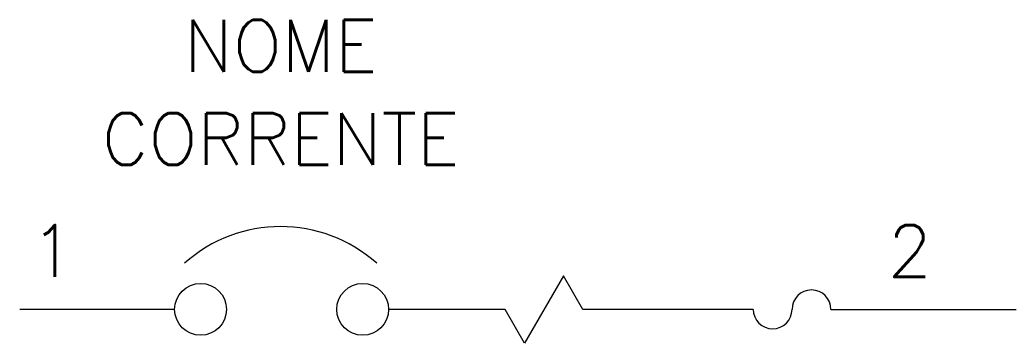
# Model space of a CAD drawing. Extents: x 307.7 to 346.2, y 108.4 to 120.9.
import ezdxf
from ezdxf.enums import TextEntityAlignment as Align

# ---------------------------------------------------------------- set-up
doc = ezdxf.new("R2010")
doc.units = 0
doc.header["$MEASUREMENT"] = 0
doc.layers.get('0').update_dxf_attribs({"linetype": 'CONTINUOUS'})
doc.styles.add('ROMANS', font='romans')

msp = doc.modelspace()

# ---------------------------------------------------------------- linework, layer by layer
at = {"linetype": 'Continuous'}
for p, q in [((328.703, 111), (327.203, 108.401)), ((329.453, 109.701), (328.703, 111)), ((313.694, 109.701), (307.719, 109.701)), ((326.453, 109.701), (321.953, 109.701)), ((327.203, 108.401), (326.453, 109.701)), ((336.034, 109.701), (329.453, 109.701)), ((339.034, 109.701), (346.184, 109.701))]:
    msp.add_line(p, q, dxfattribs=at)
for centre in [(314.694, 109.701), (320.953, 109.701)]:
    msp.add_circle(centre, 1, dxfattribs=at)
for centre, radius, start, end in [((317.784, 107.313), 5.581, 48.3063, 131.6937), ((338.284, 109.701), 0.75, 0, 180), ((336.784, 109.701), 0.75, 180, 0)]:
    msp.add_arc(centre, radius, start, end, dxfattribs=at)

# ---------------------------------------------------------------- texts
at = {"color": 0, "style": 'ROMANS', "flags": 4}
for tag, p in [('NOME', (317.784, 119.87)), ('CORRENTE', (317.784, 116.277))]:
    msp.add_attdef(tag, text='NOME', height=2, dxfattribs=at).set_placement(p, align=Align.MIDDLE_CENTER)
at = {"lineweight": -3, "style": 'ROMANS'}
for tag, p in [('1', (308.986, 110.356)), ('2', (342.08, 110.356))]:
    msp.add_attdef(tag, text='', height=2, dxfattribs=at).set_placement(p, align=Align.BOTTOM_CENTER)

doc.saveas('drawing.dxf')
